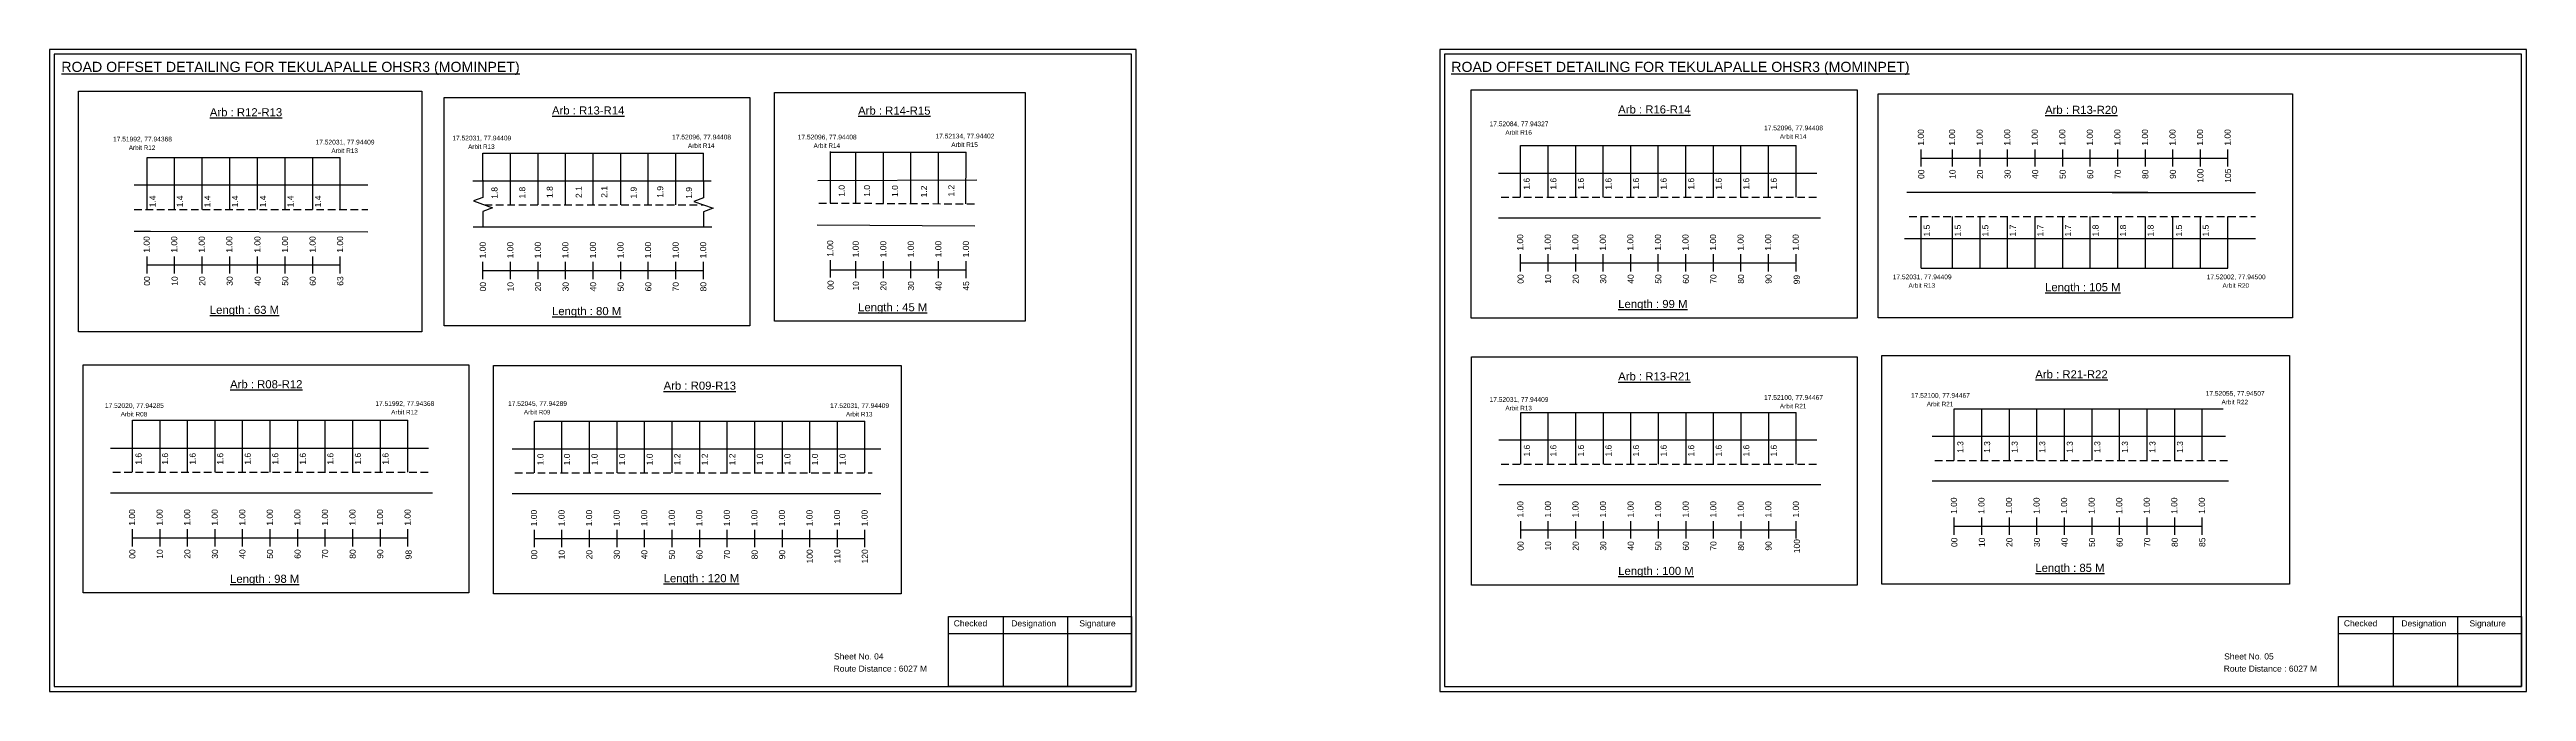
# Model space of a CAD drawing. Header units: inches. Extents: x 1972 to 9977, y 79 to 2755.
# Drawn here: x 8038 to 9260, y 181 to 498 of the extents above; entities that cross this region are included whole.
import ezdxf

# ---------------------------------------------------------------- set-up
doc = ezdxf.new("R2010")
doc.units = ezdxf.units.IN
doc.header["$MEASUREMENT"] = 0
doc.linetypes.add('DASHED2', pattern=[0.375, 0.25, -0.125])
doc.layers.add('PDF_Geometry', color=7, linetype='Continuous')
doc.layers.add('PDF_Text', color=5, linetype='Continuous')
doc.styles.add('PDF Arial', font='arial.ttf')
doc.styles.get("Standard").update_dxf_attribs({"font": 'arial.ttf'})

msp = doc.modelspace()

# ---------------------------------------------------------------- linework, layer by layer
at = {"color": 5}
for p, q in [((8085.8, 444.2), (8181.2, 444.2)), ((8251.6, 446.4), (8360.4, 446.4)), ((8423.2, 446.9), (8490.1, 446.9)), ((8763.8, 450.2), (8899.8, 450.2)), ((8961.6, 389.6), (9113, 389.6)), ((8763.9, 318.5), (8899.9, 318.5)), ((8977.9, 320.3), (9110.7, 320.3)), ((8078.6, 314.6), (8214.6, 314.6)), ((8277, 314.2), (8440.2, 314.2))]:
    msp.add_line(p, q, dxfattribs=at)
for p, q in [((8085.8, 418.7), (8085.8, 444.2)), ((8099.4, 418.7), (8099.4, 444.2)), ((8113, 418.7), (8113, 444.2)), ((8126.6, 418.7), (8126.6, 444.2)), ((8140.4, 418.7), (8140.4, 444.2)), ((8154, 418.7), (8154, 444.2)), ((8167.6, 418.7), (8167.6, 444.2)), ((8181.2, 418.7), (8181.2, 444.2)), ((8251.6, 432.8), (8251.6, 446.4)), ((8265.2, 420.9), (8265.2, 446.4)), ((8278.8, 420.9), (8278.8, 446.4)), ((8292.4, 420.9), (8292.4, 446.4)), ((8306, 420.9), (8306, 446.4)), ((8319.6, 420.9), (8319.6, 446.4)), ((8333.2, 420.9), (8333.2, 446.4)), ((8346.8, 420.9), (8346.8, 446.4)), ((8360.4, 432.8), (8360.4, 446.4)), ((8423.2, 421.7), (8423.2, 447.2)), ((8435.7, 421.6), (8435.7, 446.9)), ((8449.3, 421.6), (8449.3, 446.9)), ((8462.9, 421.6), (8462.9, 446.9)), ((8476.5, 421.4), (8476.5, 446.9)), ((8489.9, 421.4), (8490.1, 446.9)), ((8763.8, 424.7), (8763.8, 450.2)), ((8777.4, 424.7), (8777.4, 450.2)), ((8791, 424.7), (8791, 450.2)), ((8804.6, 424.7), (8804.6, 450.2)), ((8818.2, 424.7), (8818.2, 450.2)), ((8831.8, 424.7), (8831.8, 450.2)), ((8845.4, 424.7), (8845.4, 450.2)), ((8859, 424.7), (8859, 450.2)), ((8872.6, 424.7), (8872.6, 450.2)), ((8886.2, 424.7), (8886.2, 450.2)), ((8899.8, 424.7), (8899.8, 450.2)), ((8194.8, 430.6), (8079.4, 430.6)), ((8246.6, 432.8), (8364.3, 432.8)), ((8417, 432.9), (8495.4, 433.2)), ((8752.9, 436.6), (8910.1, 436.6)), ((9073.4, 427), (8954.5, 427)), ((9055.9, 427), (9126.6, 427)), ((8079.4, 407.9), (8087.5, 407.9)), ((8087.5, 407.9), (8194.8, 407.6)), ((8246.8, 410.1), (8364.6, 410.1)), ((8416.6, 411), (8494.4, 410.6)), ((8911.9, 414.4), (8752.9, 414.4)), ((8953.3, 404.3), (9126.6, 404.3)), ((8961.6, 389.6), (8961.6, 415.1)), ((8977, 389.6), (8977, 415.1)), ((8990.6, 389.6), (8990.6, 415.1)), ((9004.2, 389.6), (9004.2, 415.1)), ((9017.8, 389.6), (9017.8, 415.1)), ((9031.4, 389.6), (9031.4, 415.1)), ((9045, 389.6), (9045, 415.1)), ((9058.6, 389.6), (9058.6, 415.1)), ((9072.2, 389.6), (9072.2, 415.1)), ((9085.8, 389.6), (9085.8, 415.1)), ((9099.4, 389.6), (9099.4, 415.1)), ((9113, 389.6), (9113, 415.1)), ((8763.9, 293), (8763.9, 318.5)), ((8777.5, 293), (8777.5, 318.5)), ((8791.1, 293), (8791.1, 318.5)), ((8804.7, 293), (8804.7, 318.5)), ((8818.3, 293), (8818.3, 318.5)), ((8831.9, 293), (8831.9, 318.5)), ((8845.5, 293), (8845.5, 318.5)), ((8859.1, 293), (8859.1, 318.5)), ((8872.7, 293), (8872.7, 318.5)), ((8886.3, 293), (8886.3, 318.5)), ((8899.9, 293), (8899.9, 318.5)), ((8977.9, 294.8), (8977.9, 320.3)), ((8991.5, 294.8), (8991.5, 320.3)), ((9005.1, 294.8), (9005.1, 320.3)), ((9018.7, 294.8), (9018.7, 320.3)), ((9032.3, 294.8), (9032.3, 320.3)), ((9045.9, 294.8), (9045.9, 320.3)), ((9059.5, 294.8), (9059.5, 320.3)), ((9073.1, 294.8), (9073.1, 320.3)), ((9086.7, 294.8), (9086.7, 320.3)), ((9100.3, 294.8), (9100.3, 320.3)), ((8078.6, 289), (8078.6, 314.6)), ((8092.2, 289), (8092.2, 314.6)), ((8105.8, 289), (8105.8, 314.6)), ((8119.4, 289), (8119.4, 314.6)), ((8133, 289), (8133, 314.6)), ((8146.6, 289), (8146.6, 314.6)), ((8160.2, 289), (8160.2, 314.6)), ((8173.8, 289), (8173.8, 314.6)), ((8187.4, 289), (8187.4, 314.6)), ((8201, 289), (8201, 314.6)), ((8214.6, 289), (8214.6, 314.6)), ((8277, 288.7), (8277, 314.2)), ((8290.6, 288.7), (8290.6, 314.2)), ((8304.2, 288.7), (8304.2, 314.2)), ((8317.8, 288.7), (8317.8, 314.2)), ((8331.4, 288.7), (8331.4, 314.2)), ((8345, 288.7), (8345, 314.2)), ((8358.6, 288.7), (8358.6, 314.2)), ((8372.2, 288.7), (8372.2, 314.2)), ((8385.8, 288.7), (8385.8, 314.2)), ((8399.4, 288.7), (8399.4, 314.2)), ((8413, 288.7), (8413, 314.2)), ((8426.6, 288.7), (8426.6, 314.2)), ((8440.2, 288.7), (8440.2, 314.2)), ((8967, 306.7), (9111.8, 306.7)), ((8067.7, 300.9), (8224.8, 300.9)), ((8266.1, 300.6), (8448, 300.6)), ((8753, 304.9), (8910.1, 304.9)), ((8912, 282.7), (8753, 282.7)), ((9113.2, 284.5), (8967, 284.5)), ((8226.7, 278.7), (8067.7, 278.7)), ((8448, 278.4), (8266.1, 278.4))]:
    msp.add_line(p, q)
at = {"color": 217, "true_color": 0x93278f}
for p, q in [((8961.6, 439.8), (8961.6, 448.3)), ((8961.6, 444), (9113, 444)), ((8977, 439.8), (8977, 448.3)), ((8990.6, 439.8), (8990.6, 448.3)), ((9004.2, 439.8), (9004.2, 448.3)), ((9017.8, 439.8), (9017.8, 448.3)), ((9031.4, 439.8), (9031.4, 448.3)), ((9045, 439.8), (9045, 448.3)), ((9058.6, 439.8), (9058.6, 448.3)), ((9072.2, 439.8), (9072.2, 448.3)), ((9085.8, 439.8), (9085.8, 448.3)), ((9099.4, 439.8), (9099.4, 448.3)), ((9113, 439.8), (9113, 448.3)), ((8085.8, 387), (8085.8, 395.5)), ((8085.8, 391.3), (8181.2, 391.3)), ((8099.4, 387), (8099.4, 395.5)), ((8113, 387), (8113, 395.5)), ((8126.6, 387), (8126.6, 395.5)), ((8140.4, 387), (8140.4, 395.5)), ((8154, 387), (8154, 395.5)), ((8167.6, 387), (8167.6, 395.5)), ((8181.2, 387), (8181.2, 395.5)), ((8251.6, 384.2), (8251.6, 392.8)), ((8265.2, 384.2), (8265.2, 392.8)), ((8278.8, 384.2), (8278.8, 392.8)), ((8292.4, 384.2), (8292.4, 392.8)), ((8306, 384.2), (8306, 392.8)), ((8319.6, 384.2), (8319.6, 392.8)), ((8333.2, 384.2), (8333.2, 392.8)), ((8346.8, 384.2), (8346.8, 392.8)), ((8360.4, 384.2), (8360.4, 392.8)), ((8423.2, 385), (8423.2, 393.6)), ((8435.7, 384.7), (8435.7, 393.2)), ((8449.3, 384.7), (8449.3, 393.2)), ((8462.9, 384.7), (8462.9, 393.2)), ((8476.5, 384.7), (8476.5, 393.2)), ((8490.1, 384.7), (8490.1, 393.2)), ((8763.8, 388), (8763.8, 396.5)), ((8763.8, 392.3), (8899.8, 392.3)), ((8777.4, 388), (8777.4, 396.5)), ((8791, 388), (8791, 396.5)), ((8804.6, 388), (8804.6, 396.5)), ((8818.2, 388), (8818.2, 396.5)), ((8831.8, 388), (8831.8, 396.5)), ((8845.4, 388), (8845.4, 396.5)), ((8859, 388), (8859, 396.5)), ((8872.6, 388), (8872.6, 396.5)), ((8886.2, 388), (8886.2, 396.5)), ((8899.8, 388), (8899.8, 396.5)), ((8251.6, 388.5), (8360.4, 388.5)), ((8423.2, 388.9), (8490.1, 388.9)), ((8078.6, 252.3), (8078.6, 260.9)), ((8092.2, 252.3), (8092.2, 260.9)), ((8105.8, 252.3), (8105.8, 260.9)), ((8119.4, 252.3), (8119.4, 260.9)), ((8133, 252.3), (8133, 260.9)), ((8146.6, 252.3), (8146.6, 260.9)), ((8160.2, 252.3), (8160.2, 260.9)), ((8173.8, 252.3), (8173.8, 260.9)), ((8187.4, 252.3), (8187.4, 260.9)), ((8201, 252.3), (8201, 260.9)), ((8214.6, 252.3), (8214.6, 260.9)), ((8277, 252), (8277, 260.6)), ((8290.6, 252), (8290.6, 260.6)), ((8304.2, 252), (8304.2, 260.6)), ((8317.8, 252), (8317.8, 260.6)), ((8331.4, 252), (8331.4, 260.6)), ((8345, 252), (8345, 260.6)), ((8358.6, 252), (8358.6, 260.6)), ((8372.2, 252), (8372.2, 260.6)), ((8385.8, 252), (8385.8, 260.6)), ((8399.4, 252), (8399.4, 260.6)), ((8413, 252), (8413, 260.6)), ((8426.6, 252), (8426.6, 260.6)), ((8440.2, 252), (8440.2, 260.6)), ((8763.9, 256.3), (8763.9, 264.9)), ((8763.9, 260.6), (8899.9, 260.6)), ((8777.5, 256.3), (8777.5, 264.9)), ((8791.1, 256.3), (8791.1, 264.9)), ((8804.7, 256.3), (8804.7, 264.9)), ((8818.3, 256.3), (8818.3, 264.9)), ((8831.9, 256.3), (8831.9, 264.9)), ((8845.5, 256.3), (8845.5, 264.9)), ((8859.1, 256.3), (8859.1, 264.9)), ((8872.7, 256.3), (8872.7, 264.9)), ((8886.3, 256.3), (8886.3, 264.9)), ((8899.9, 256.3), (8899.9, 264.9)), ((8977.9, 258.1), (8977.9, 266.7)), ((8977.9, 262.4), (9100.3, 262.4)), ((8991.5, 258.1), (8991.5, 266.7)), ((9005.1, 258.1), (9005.1, 266.7)), ((9018.7, 258.1), (9018.7, 266.7)), ((9032.3, 258.1), (9032.3, 266.7)), ((9045.9, 258.1), (9045.9, 266.7)), ((9059.5, 258.1), (9059.5, 266.7)), ((9073.1, 258.1), (9073.1, 266.7)), ((9086.7, 258.1), (9086.7, 266.7)), ((9100.3, 258.1), (9100.3, 266.7)), ((8078.6, 256.6), (8214.6, 256.6)), ((8277, 256.3), (8440.2, 256.3))]:
    msp.add_line(p, q, dxfattribs=at)
at = {"linetype": 'DASHED2', "ltscale": 15}
for p, q in [((8079.4, 418.7), (8194.8, 418.7)), ((8252.4, 420.9), (8360.4, 420.9)), ((8417.4, 421.8), (8495.6, 421.4)), ((8754.2, 424.7), (8910.1, 424.7)), ((8955.6, 415.1), (9126.6, 415.1)), ((8968.3, 294.8), (9112.7, 294.8)), ((8068.9, 289), (8224.8, 289)), ((8267.4, 288.7), (8443.8, 288.7)), ((8754.2, 293), (8910.1, 293))]:
    msp.add_line(p, q, dxfattribs=at)
for points in [[(8051.9, 477), (8221.5, 477), (8221.5, 358.2), (8051.9, 358.2)], [(8739.4, 477.7), (8930, 477.7), (8930, 365), (8739.4, 365)], [(8232.4, 473.9), (8383.3, 473.9), (8383.3, 361.2), (8232.4, 361.2)], [(8395.5, 476.3), (8519.3, 476.3), (8519.3, 363.6), (8395.5, 363.6)], [(8940.3, 475.7), (9144.9, 475.7), (9144.9, 365.2), (8940.3, 365.2)], [(8739.5, 346), (8930, 346), (8930, 233.3), (8739.5, 233.3)], [(8942.1, 346.5), (9143.4, 346.5), (9143.4, 233.8), (8942.1, 233.8)], [(8054.2, 342), (8244.7, 342), (8244.7, 229.4), (8054.2, 229.4)], [(8256.9, 341.7), (8458.1, 341.7), (8458.1, 229), (8256.9, 229)]]:
    msp.add_lwpolyline(points, close=True)
at = {"linetype": 'Continuous'}
for points in [[(8251.6, 433.1), (8251.6, 424.6), (8246.9, 422.9), (8256.4, 419.4), (8251.6, 417.7), (8251.6, 410.4)], [(8360.4, 432.8), (8360.4, 424.3), (8355.7, 422.6), (8365.2, 419.2), (8360.4, 417.4), (8360.4, 410.1)]]:
    msp.add_lwpolyline(points, dxfattribs=at)
at = {"layer": 'PDF_Geometry'}
for points in [[(8037.7, 497.5), (8037.7, 180.8), (8574.1, 180.8), (8574.1, 497.5)], [(8040, 495.2), (8040, 183.2), (8571.7, 183.2), (8571.7, 495.2)], [(8723.9, 497.5), (8723.9, 180.8), (9260.3, 180.8), (9260.3, 497.5)], [(8726.2, 495.2), (8726.2, 183.2), (9257.9, 183.2), (9257.9, 495.2)]]:
    msp.add_lwpolyline(points, close=True, dxfattribs=at)
at = {"layer": 'PDF_Geometry', "color": 242, "true_color": 0xcc1f26}
for points in [[(8571.7, 183.2), (8481.4, 183.2), (8481.4, 217.8), (8571.7, 217.8)], [(9257.9, 183.2), (9167.6, 183.2), (9167.6, 217.8), (9257.9, 217.8)]]:
    msp.add_lwpolyline(points, close=True, dxfattribs=at)
for points in [[(8481.4, 209.4), (8571.7, 209.4)], [(8508.4, 217.8), (8508.4, 183.2)], [(8540.1, 217.8), (8540.1, 183.2)], [(9167.6, 209.4), (9257.9, 209.4)], [(9194.6, 217.8), (9194.6, 183.2)], [(9226.3, 217.8), (9226.3, 183.2)]]:
    msp.add_lwpolyline(points, dxfattribs=at)

# ---------------------------------------------------------------- texts
at = {"color": 242, "true_color": 0xcd2027}
for s, height, p in [('%%UROAD OFFSET DETAILING FOR TEKULAPALLE OHSR3 (MOMINPET)', 5, (8043.5, 486.5)), ('%%UROAD OFFSET DETAILING FOR TEKULAPALLE OHSR3 (MOMINPET)', 5, (8729.6, 486.5)), ('%%UArb : R12-R13', 4, (8116.8, 464.6)), ('%%UArb : R13-R14', 4, (8285.7, 465.5)), ('%%UArb : R14-R15', 4, (8436.8, 465.4)), ('%%UArb : R16-R14', 4, (8812, 466)), ('%%UArb : R13-R20', 4, (9022.7, 465.8)), ('%%ULength : 105 M', 4, (9022.7, 378.3)), ('%%ULength : 63 M', 4, (8116.8, 367.1)), ('%%ULength : 80 M', 4, (8285.7, 366.5)), ('%%ULength : 45 M', 4, (8436.8, 368.4)), ('%%ULength : 99 M', 4, (8812, 370)), ('%%UArb : R08-R12', 4, (8126.8, 330.4)), ('%%UArb : R09-R13', 4, (8340.8, 329.7)), ('%%UArb : R13-R21', 4, (8812, 334.3)), ('%%UArb : R21-R22', 4, (9017.9, 335.3)), ('%%ULength : 98 M', 4, (8126.8, 234.4)), ('%%ULength : 120 M', 4, (8340.8, 234.7)), ('%%ULength : 100 M', 4, (8812, 238.3)), ('%%ULength : 85 M', 4, (9017.9, 239.8))]:
    msp.add_text(s, height=height, dxfattribs=at).set_placement(p)
at = {"color": 5}
for s, height, p in [('17.51992, 77.94368', 2.34, (8069, 452.2)), ('17.52031, 77.94409', 2.34, (8169, 450.7)), ('17.52031, 77.94409', 2.34, (8236.5, 452.7)), ('17.52096, 77.94408', 2.34, (8345, 453.2)), ('17.52096, 77.94408', 2.34, (8407, 453.2)), ('17.52134, 77.94402', 2.34, (8475, 453.7)), ('17.52084, 77.94327', 2.34, (8748.5, 459.7)), ('Arbit R16', 2.25, (8756.3, 455.5)), ('17.52096, 77.94408', 2.34, (8884, 457.7)), ('Arbit R14', 2.25, (8891.8, 453.5)), ('Arbit R12', 2.25, (8076.8, 448)), ('Arbit R13', 2.25, (8176.8, 446.5)), ('Arbit R13', 2.25, (8244.3, 448.5)), ('Arbit R14', 2.25, (8352.8, 449)), ('Arbit R14', 2.25, (8414.8, 449)), ('Arbit R15', 2.25, (8482.8, 449.5)), ('17.52031, 77.94409', 2.34, (8947.5, 384.2)), ('Arbit R13', 2.25, (8955.3, 380)), ('17.52002, 77.94500', 2.34, (9102.5, 384.2)), ('Arbit R20', 2.25, (9110.3, 380)), ('17.52020, 77.94285', 2.34, (8065, 320.7)), ('Arbit R08', 2.25, (8072.8, 316.5)), ('17.51992, 77.94368', 2.34, (8198.5, 321.7)), ('Arbit R12', 2.25, (8206.3, 317.5)), ('17.52045, 77.94289', 2.34, (8264, 321.7)), ('Arbit R09', 2.25, (8271.8, 317.5)), ('17.52031, 77.94409', 2.34, (8423, 320.7)), ('Arbit R13', 2.25, (8430.8, 316.5)), ('17.52031, 77.94409', 2.34, (8748.5, 323.7)), ('Arbit R13', 2.25, (8756.3, 319.5)), ('17.52100, 77.94467', 2.34, (8884, 324.7)), ('Arbit R21', 2.25, (8891.8, 320.5)), ('17.52100, 77.94467', 2.34, (8956.5, 325.7)), ('Arbit R21', 2.25, (8964.3, 321.5)), ('17.52055, 77.94507', 2.34, (9102, 326.7)), ('Arbit R22', 2.25, (9109.8, 322.5))]:
    msp.add_text(s, height=height, dxfattribs=at).set_placement(p)
at = {"color": 217, "true_color": 0x93278f}
for s, p in [('1.00', (8962.9, 450.1)), ('1.00', (8978.3, 450.1)), ('1.00', (8991.9, 450.1)), ('1.00', (9005.5, 450.1)), ('1.00', (9019.1, 450.1)), ('1.00', (9032.7, 450.1)), ('1.00', (9046.3, 450.1)), ('1.00', (9059.9, 450.1)), ('1.00', (9073.5, 450.1)), ('1.00', (9087.1, 450.1)), ('1.00', (9100.7, 450.1)), ('1.00', (9114.3, 450.1)), ('00', (8963.1, 433.7)), ('10', (8978.5, 433.7)), ('20', (8992.1, 433.7)), ('30', (9005.7, 433.7)), ('40', (9019.3, 433.7)), ('50', (9032.9, 433.7)), ('60', (9046.5, 433.7)), ('70', (9060.1, 433.7)), ('80', (9073.7, 433.7)), ('90', (9087.3, 433.7)), ('100', (9100.9, 431.8)), ('105', (9114.5, 431.8)), ('1.00', (8087.1, 397.3)), ('1.00', (8100.7, 397.3)), ('1.00', (8114.3, 397.3)), ('1.00', (8127.9, 397.3)), ('1.00', (8141.8, 397.3)), ('1.00', (8155.4, 397.3)), ('1.00', (8169, 397.3)), ('1.00', (8182.6, 397.3)), ('1.00', (8765.1, 398.3)), ('1.00', (8778.7, 398.3)), ('1.00', (8792.3, 398.3)), ('1.00', (8805.9, 398.3)), ('1.00', (8819.5, 398.3)), ('1.00', (8833.1, 398.3)), ('1.00', (8846.7, 398.3)), ('1.00', (8860.3, 398.3)), ('1.00', (8873.9, 398.3)), ('1.00', (8887.5, 398.3)), ('1.00', (8901.1, 398.3)), ('1.00', (8253, 394.5)), ('1.00', (8266.6, 394.5)), ('1.00', (8280.2, 394.5)), ('1.00', (8293.8, 394.5)), ('1.00', (8307.4, 394.5)), ('1.00', (8321, 394.5)), ('1.00', (8334.6, 394.5)), ('1.00', (8348.2, 394.5)), ('1.00', (8361.8, 394.5)), ('1.00', (8424.5, 395.3)), ('1.00', (8437.1, 395)), ('1.00', (8450.7, 395)), ('1.00', (8464.3, 395)), ('1.00', (8477.9, 395)), ('1.00', (8491.5, 395)), ('00', (8087.3, 381)), ('10', (8100.9, 381)), ('20', (8114.5, 381)), ('30', (8128.1, 381)), ('40', (8141.9, 381)), ('50', (8155.5, 381)), ('60', (8169.1, 381)), ('63', (8182.7, 381)), ('00', (8253.1, 378.2)), ('10', (8266.7, 378.2)), ('20', (8280.3, 378.2)), ('30', (8293.9, 378.2)), ('40', (8307.5, 378.2)), ('50', (8321.1, 378.2)), ('60', (8334.7, 378.2)), ('70', (8348.3, 378.2)), ('80', (8361.9, 378.2)), ('00', (8424.7, 379)), ('10', (8437.2, 378.6)), ('20', (8450.8, 378.6)), ('30', (8464.4, 378.6)), ('40', (8478, 378.6)), ('45', (8491.6, 378.6)), ('00', (8765.3, 382)), ('10', (8778.9, 382)), ('20', (8792.5, 382)), ('30', (8806.1, 382)), ('40', (8819.7, 382)), ('50', (8833.3, 382)), ('60', (8846.9, 382)), ('70', (8860.5, 382)), ('80', (8874.1, 382)), ('90', (8887.7, 382)), ('99', (8901.6, 381.7)), ('1.00', (8079.9, 262.6)), ('1.00', (8093.5, 262.6)), ('1.00', (8107.1, 262.6)), ('1.00', (8120.7, 262.6)), ('1.00', (8134.3, 262.6)), ('1.00', (8147.9, 262.6)), ('1.00', (8161.5, 262.6)), ('1.00', (8175.1, 262.6)), ('1.00', (8188.7, 262.6)), ('1.00', (8202.3, 262.6)), ('1.00', (8215.9, 262.6)), ('1.00', (8278.3, 262.3)), ('1.00', (8291.9, 262.3)), ('1.00', (8305.5, 262.3)), ('1.00', (8319.1, 262.3)), ('1.00', (8332.7, 262.3)), ('1.00', (8346.3, 262.3)), ('1.00', (8359.9, 262.3)), ('1.00', (8373.5, 262.3)), ('1.00', (8387.1, 262.3)), ('1.00', (8400.7, 262.3)), ('1.00', (8414.3, 262.3)), ('1.00', (8427.9, 262.3)), ('1.00', (8441.5, 262.3)), ('1.00', (8765.2, 266.6)), ('1.00', (8778.8, 266.6)), ('1.00', (8792.4, 266.6)), ('1.00', (8806, 266.6)), ('1.00', (8819.6, 266.6)), ('1.00', (8833.2, 266.6)), ('1.00', (8846.8, 266.6)), ('1.00', (8860.4, 266.6)), ('1.00', (8874, 266.6)), ('1.00', (8887.6, 266.6)), ('1.00', (8901.2, 266.6)), ('1.00', (8979.2, 268.4)), ('1.00', (8992.8, 268.4)), ('1.00', (9006.4, 268.4)), ('1.00', (9020, 268.4)), ('1.00', (9033.6, 268.4)), ('1.00', (9047.2, 268.4)), ('1.00', (9060.8, 268.4)), ('1.00', (9074.4, 268.4)), ('1.00', (9088, 268.4)), ('1.00', (9101.6, 268.4)), ('00', (8080, 246.3)), ('10', (8093.6, 246.3)), ('20', (8107.2, 246.3)), ('30', (8120.8, 246.3)), ('40', (8134.4, 246.3)), ('50', (8148, 246.3)), ('60', (8161.6, 246.3)), ('70', (8175.2, 246.3)), ('80', (8188.8, 246.3)), ('90', (8202.4, 246.3)), ('98', (8216.4, 246)), ('00', (8278.4, 246)), ('10', (8292, 246)), ('20', (8305.6, 246)), ('30', (8319.2, 246)), ('40', (8332.8, 246)), ('50', (8346.4, 246)), ('60', (8360, 246)), ('70', (8373.6, 246)), ('80', (8387.2, 246)), ('90', (8400.8, 246)), ('100', (8414.4, 244)), ('110', (8428, 244)), ('120', (8441.6, 244)), ('00', (8765.3, 250.3)), ('10', (8778.9, 250.3)), ('20', (8792.5, 250.3)), ('30', (8806.1, 250.3)), ('40', (8819.7, 250.3)), ('50', (8833.3, 250.3)), ('60', (8846.9, 250.3)), ('70', (8860.5, 250.3)), ('80', (8874.1, 250.3)), ('90', (8887.7, 250.3)), ('100', (8901.7, 249)), ('00', (8979.4, 252.1)), ('10', (8993, 252.1)), ('20', (9006.6, 252.1)), ('30', (9020.2, 252.1)), ('40', (9033.8, 252.1)), ('50', (9047.4, 252.1)), ('60', (9061, 252.1)), ('70', (9074.6, 252.1)), ('80', (9088.2, 252.1)), ('85', (9101.8, 252.1))]:
    msp.add_text(s, height=3, rotation=90, dxfattribs=at).set_placement(p)
for s, p in [('1.8', (8258.8, 423.9)), ('1.8', (8272.5, 424)), ('1.8', (8286.1, 424.3)), ('2.1', (8300.4, 424.3)), ('2.1', (8313, 424.4)), ('1.9', (8327.5, 424)), ('1.9', (8340.6, 424.4)), ('1.9', (8354.8, 423.9)), ('1.0', (8430.2, 424.9)), ('1.0', (8442.7, 424.9)), ('1.0', (8456.5, 424.8)), ('1.2', (8470.8, 424.6)), ('1.2', (8484.3, 425)), ('1.6', (8768.3, 428.4)), ('1.6', (8781.5, 428.4)), ('1.6', (8795.1, 428.4)), ('1.6', (8808.7, 428.4)), ('1.6', (8822.3, 428.4)), ('1.6', (8835.9, 428.4)), ('1.6', (8849.5, 428.4)), ('1.6', (8863.1, 428.4)), ('1.6', (8876.7, 428.4)), ('1.6', (8890.3, 428.4)), ('1.4', (8090, 419.7)), ('1.4', (8103.5, 419.7)), ('1.4', (8117.1, 419.7)), ('1.4', (8130.7, 419.7)), ('1.4', (8144.5, 419.7)), ('1.4', (8158.1, 419.7)), ('1.4', (8171.7, 419.7)), ('1.5', (8965.8, 405.3)), ('1.5', (8981.1, 405.3)), ('1.5', (8994.7, 405.3)), ('1.7', (9008.3, 405.3)), ('1.7', (9021.9, 405.3)), ('1.7', (9035.5, 405.3)), ('1.8', (9049.1, 405.3)), ('1.8', (9062.7, 405.3)), ('1.8', (9076.3, 405.3)), ('1.5', (9090.3, 405.3)), ('1.5', (9103.5, 405.3)), ('1.6', (8083.1, 292.7)), ('1.6', (8096.2, 292.7)), ('1.6', (8109.8, 292.7)), ('1.6', (8123.4, 292.7)), ('1.6', (8137, 292.7)), ('1.6', (8150.6, 292.7)), ('1.6', (8164.2, 292.7)), ('1.6', (8177.8, 292.7)), ('1.6', (8191.4, 292.7)), ('1.6', (8205, 292.7)), ('1.0', (8281.5, 292.4)), ('1.0', (8294.6, 292.4)), ('1.0', (8308.2, 292.4)), ('1.0', (8321.8, 292.4)), ('1.0', (8335.4, 292.4)), ('1.2', (8349, 292.4)), ('1.2', (8362.6, 292.4)), ('1.2', (8376.2, 292.4)), ('1.0', (8389.8, 292.4)), ('1.0', (8403.4, 292.4)), ('1.0', (8417, 292.4)), ('1.0', (8430.6, 292.4)), ('1.6', (8768.4, 296.7)), ('1.6', (8781.5, 296.7)), ('1.6', (8795.1, 296.7)), ('1.6', (8808.7, 296.7)), ('1.6', (8822.3, 296.7)), ('1.6', (8835.9, 296.7)), ('1.6', (8849.5, 296.7)), ('1.6', (8863.1, 296.7)), ('1.6', (8876.7, 296.7)), ('1.6', (8890.3, 296.7)), ('1.3', (8982.4, 298.5)), ('1.3', (8995.6, 298.5)), ('1.3', (9009.2, 298.5)), ('1.3', (9022.8, 298.5)), ('1.3', (9036.4, 298.5)), ('1.3', (9050, 298.5)), ('1.3', (9063.6, 298.5)), ('1.3', (9077.2, 298.5)), ('1.3', (9090.8, 298.5))]:
    msp.add_text(s, height=3, rotation=90).set_placement(p)
for s, p in [('Sheet No. 04', (8424.9, 196.6)), ('Sheet No. 05', (9111.1, 196.6)), ('Route Distance : 6027 M', (8424.7, 190.6)), ('Route Distance : 6027 M', (9110.9, 190.6))]:
    msp.add_text(s, height=3).set_placement(p)
at = {"layer": 'PDF_Text', "color": 7, "attachment_point": 7, "style": 'PDF Arial'}
for s, insert, char_height in [('Checked', (8484, 212.9), 3), ('Designation', (8512.4, 212), 3.001), ('Signature', (8546, 212), 3), ('Checked', (9170.2, 212.9), 3), ('Designation', (9198.6, 212), 3.001), ('Signature', (9232.2, 212), 3)]:
    msp.add_mtext(s, dxfattribs=dict(at, insert=insert, char_height=char_height))

doc.saveas('drawing.dxf')
